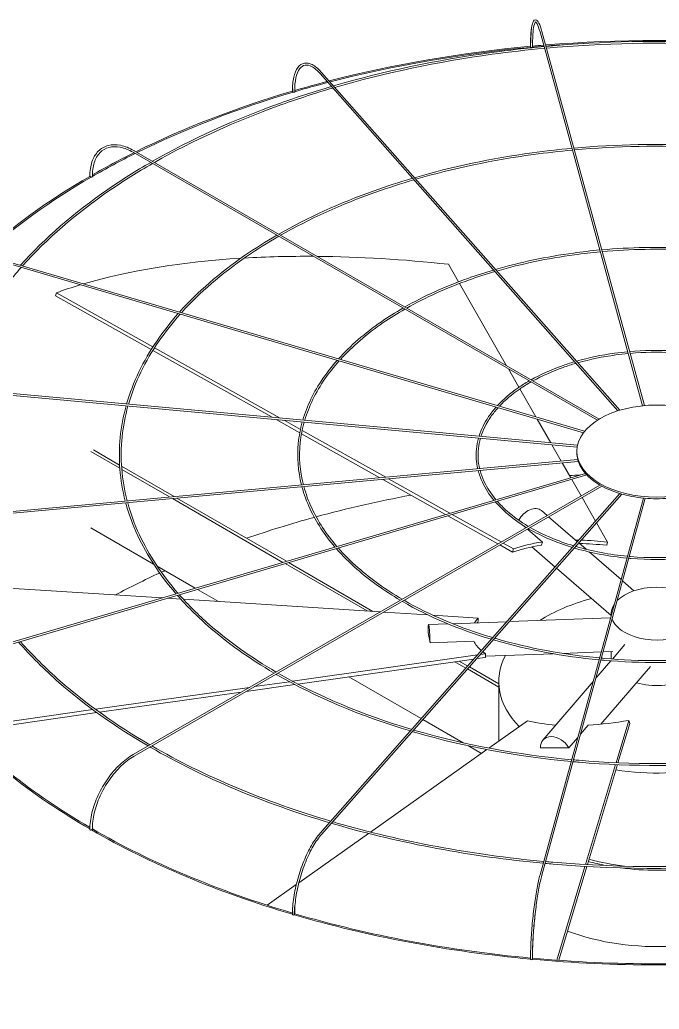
# Model space of a CAD drawing. Header units: millimetres. Extents: x -312439 to 477422, y -331570 to 212570.
# Drawn here: x -169425 to -168588, y -87012 to -85716 of the extents above; entities that cross this region are included whole.
import ezdxf

# ---------------------------------------------------------------- set-up
doc = ezdxf.new("R2010")
doc.units = ezdxf.units.MM

msp = doc.modelspace()

# ---------------------------------------------------------------- linework, layer by layer
at = {"color": 3, "linetype": 'Continuous', "lineweight": 0, "extrusion": (-1.11022e-16, 0.816497, 0.57735)}
for p, q in [((-168743.889, -85731.443), (-168609.534, -86221.201)), ((-168607.059, -86220.963), (-168741.527, -85730.795)), ((-169031.885, -85786.004), (-168641.935, -86227.862)), ((-169030.048, -85784.383), (-168639.371, -86227.065)), ((-169276.786, -85889.111), (-168668.734, -86240.17)), ((-169275.561, -85886.99), (-168666.369, -86238.707)), ((-169454.672, -86030.796), (-168687.047, -86256.612)), ((-168685.411, -86254.54), (-169453.981, -86028.446)), ((-168850.588, -86058.792), (-168863.799, -86035.731)), ((-168787.623, -86168.701), (-168849.356, -86060.943)), ((-169378.422, -86077.348), (-169377.186, -86073.06)), ((-169253.189, -86147.539), (-169378.422, -86077.348)), ((-169377.186, -86073.06), (-169250.862, -86143.863)), ((-169094.917, -86236.247), (-169251.049, -86148.738)), ((-169248.721, -86145.063), (-169084.301, -86237.218)), ((-168771.46, -86196.915), (-168785.202, -86172.927)), ((-169547.876, -86194.827), (-168694.788, -86272.836)), ((-169548.099, -86197.267), (-168695.245, -86275.254)), ((-168749.198, -86235.775), (-168770.238, -86199.047)), ((-169058.563, -86256.623), (-169089.673, -86239.186)), ((-169079.057, -86240.157), (-169057.67, -86252.144)), ((-168729.8, -86269.635), (-168747.438, -86238.846)), ((-168953.598, -86315.455), (-169056.304, -86257.889)), ((-169055.432, -86253.399), (-168945.959, -86314.756)), ((-168715.998, -86293.728), (-168728.313, -86272.23)), ((-169332.318, -86281.036), (-169294.259, -86303.01)), ((-169294.53, -86298.853), (-169328.854, -86279.036)), ((-168695.654, -86282.59), (-168695.654, -86280.59)), ((-169548.099, -86369.818), (-168694.441, -86291.756)), ((-169547.876, -86372.257), (-168693.718, -86294.15)), ((-168703.613, -86315.346), (-168714.659, -86296.065)), ((-169454.672, -86536.288), (-168684.491, -86309.721)), ((-168682.653, -86311.733), (-169453.981, -86538.638)), ((-169223.092, -86340.098), (-169291.988, -86300.321)), ((-169291.686, -86304.495), (-169229.073, -86340.645)), ((-168867.68, -86363.61), (-168949.825, -86317.569)), ((-168942.186, -86316.871), (-168861.854, -86361.896)), ((-168689.964, -86339.171), (-168702.362, -86317.531)), ((-169276.786, -86677.973), (-168665.448, -86325.017)), ((-168662.971, -86326.415), (-169275.561, -86680.094)), ((-168639.229, -86336.156), (-169031.885, -86781.08)), ((-169030.048, -86782.701), (-168636.626, -86336.909)), ((-169225.395, -86342.768), (-169080.738, -86426.286)), ((-169076.148, -86424.936), (-169219.414, -86342.221)), ((-168743.889, -86835.641), (-168608.491, -86342.083)), ((-168741.527, -86836.289), (-168606.013, -86342.306)), ((-168671.041, -86372.203), (-168688.747, -86341.297)), ((-168858.866, -86363.571), (-168794.607, -86399.587)), ((-168742.015, -86358.482), (-168734.576, -86364.928)), ((-168798.983, -86402.113), (-168864.692, -86365.284)), ((-168732.617, -86366.625), (-168694.936, -86399.279)), ((-168655.317, -86399.651), (-168669.755, -86374.448)), ((-169250.063, -86428.526), (-169332.318, -86381.036)), ((-168765.213, -86378.334), (-168762.247, -86380.904)), ((-168760.288, -86382.601), (-168740.559, -86399.698)), ((-168792.121, -86400.98), (-168778.511, -86408.608)), ((-168693.085, -86400.883), (-168683.504, -86409.185)), ((-168656.552, -86403.938), (-168655.317, -86399.651)), ((-168779.746, -86412.895), (-168796.497, -86403.507)), ((-168779.746, -86412.895), (-168778.511, -86408.608)), ((-168754.6, -86406.083), (-168724.194, -86432.432)), ((-168679.482, -86412.671), (-168637.772, -86448.817)), ((-169077.808, -86427.978), (-168970.46, -86489.955)), ((-168962.671, -86490.452), (-169073.218, -86426.628)), ((-169195.479, -86460.04), (-169245.324, -86431.262)), ((-168722.343, -86434.036), (-168650.739, -86496.086)), ((-168635.72, -86450.595), (-168620.783, -86463.538)), ((-169238.955, -86472.83), (-169477.21, -86457.633)), ((-169165.177, -86477.535), (-169192.549, -86461.732)), ((-169214.576, -86474.385), (-169231.822, -86473.285)), ((-168953.052, -86491.065), (-169211.057, -86474.609)), ((-168891.018, -86495.022), (-168948.641, -86491.347)), ((-168824.906, -86499.239), (-168884.375, -86495.446)), ((-168858.473, -86506.637), (-168787.356, -86504.001)), ((-168824.811, -86503.906), (-168824.906, -86499.239)), ((-168783.979, -86503.876), (-168651.53, -86498.967)), ((-168650.624, -86493.45), (-168650.624, -86495.668)), ((-168887.862, -86531.731), (-168890.494, -86518.724)), ((-168889.901, -86507.802), (-168864.424, -86506.858)), ((-168830.633, -86529.61), (-168887.862, -86531.731)), ((-168714.204, -86545.536), (-168663.792, -86543.667)), ((-168661.226, -86543.572), (-168648.306, -86543.093)), ((-168650.624, -86543.179), (-168650.624, -86552.849)), ((-168649.091, -86552.961), (-168632.746, -86533.89)), ((-169068.053, -86582.016), (-168825.813, -86547.577)), ((-168830.536, -86552.93), (-169061.066, -86585.703)), ((-168855.29, -86556.449), (-168840.949, -86564.728)), ((-168838.61, -86562.078), (-168849.73, -86555.658)), ((-168815.327, -86550.767), (-168826.801, -86552.398)), ((-168822.077, -86547.046), (-168815.422, -86546.1)), ((-168815.327, -86550.767), (-168815.422, -86546.1)), ((-168815.357, -86549.285), (-168726.462, -86545.99)), ((-168670.727, -86578.206), (-168651.072, -86555.272)), ((-168838.785, -86565.978), (-168797.903, -86589.581)), ((-168797.903, -86585.581), (-168836.446, -86563.328)), ((-168664.015, -86638.32), (-168599.174, -86562.663)), ((-169117.978, -86589.114), (-169072.142, -86582.597)), ((-168899.413, -86630.974), (-168994.272, -86576.207)), ((-168797.903, -86660.45), (-168797.903, -86582.688)), ((-168740.105, -86659.156), (-168674.463, -86582.565)), ((-169326.251, -86618.724), (-169124.478, -86590.038)), ((-169135.234, -86596.248), (-169320.866, -86622.639)), ((-169065.218, -86586.294), (-169128.734, -86595.324)), ((-169503.087, -86643.864), (-169329.713, -86619.216)), ((-169324.36, -86623.136), (-169499.056, -86647.972)), ((-168844.639, -86662.598), (-168897.248, -86632.224)), ((-168760.318, -86633.828), (-168810.811, -86669.593)), ((-168644.279, -86688.788), (-168627.64, -86633.302)), ((-168626.31, -86637.494), (-168627.64, -86633.302)), ((-168690.756, -86651.216), (-168680.803, -86639.603)), ((-168626.31, -86637.494), (-168641.724, -86688.897)), ((-168706.236, -86669.277), (-168694.492, -86655.574)), ((-168813.583, -86671.557), (-168966.044, -86779.55)), ((-168820.561, -86676.499), (-168837.624, -86666.648)), ((-168743.063, -86669.423), (-168706.236, -86669.277)), ((-168684.264, -86822.134), (-168645.004, -86691.207)), ((-168642.45, -86691.318), (-168681.72, -86822.279)), ((-168968.672, -86781.411), (-169059.793, -86845.955)), ((-168721.844, -86947.456), (-168684.988, -86824.545)), ((-168682.444, -86824.691), (-168719.311, -86947.638)), ((-169063.118, -86848.31), (-169101.356, -86875.396))]:
    msp.add_line(p, q, dxfattribs=at)
at = {"color": 3, "linetype": 'Continuous', "lineweight": 0}
for centre, major_axis, ratio, start_param, end_param in [((-168590.729, -86348.125), (-1048.768, 0), 0.57735027, 4.57359934, 4.85199434), ((-168590.729, -86348.125), (-1048.768, 0), 0.57735027, 4.87097639, 5.13416564), ((-168590.729, -86348.125), (-1046.319, 0), 0.57735027, 4.87108521, 5.13404975), ((-168755.13, -85750.672), (1.225, 0), 0.57735027, 3.14159265, 3.70729107), ((-168754.938, -85751.371), (1.225, 0.004), 0.56474576, 3.29698969, 4.86778602), ((-168754.938, -85751.371), (1.225, 0.004), 0.56474576, 4.86778602, 6.28318531), ((-168590.729, -86348.125), (-1048.768, 0), 0.57735027, 4.85438672, 4.86842813), ((-168590.729, -86348.125), (-1046.319, 0), 0.57735027, 4.85435141, 4.86879705), ((-168590.729, -86348.125), (-1046.319, 0), 0.57735027, 4.79833842, 4.85195343), ((-168590.729, -86348.125), (-1048.768, 0), 0.57735027, 5.13694439, 5.18189128), ((-168590.729, -86348.125), (-1046.319, 0), 0.57735027, 5.13683502, 5.18307763), ((-168590.729, -86348.125), (-1048.768, 0), 0.57735027, 5.18510484, 5.42093263), ((-168590.729, -86348.125), (-1046.319, 0), 0.57735027, 5.18527527, 5.42075236), ((-169067.015, -85809.18), (1.225, 0), 0.57735027, 3.14159265, 4.134446), ((-169066.459, -85809.81), (1.225, 0.01), 0.56597275, 3.60793822, 5.17873454), ((-169066.459, -85809.81), (1.225, 0.01), 0.56597275, 5.17873454, 6.28318531), ((-168590.729, -86348.125), (-1046.319, 0), 0.57735027, 5.42407254, 5.49730565), ((-168590.729, -86348.125), (-1048.768, 0), 0.57735027, 5.42424502, 5.49496708), ((-168590.729, -86348.125), (-1048.768, 0), 0.57735027, 5.49938311, 5.72060344), ((-168590.729, -86348.125), (-1046.319, 0), 0.57735027, 5.49937067, 5.71908805), ((-169332.32, -85920.467), (1.225, 0), 0.57735027, 3.14159265, 4.45055499), ((-169331.454, -85920.967), (1.225, 0.016), 0.56830663, 3.91933875, 5.49013508), ((-169331.454, -85920.967), (1.225, 0.016), 0.56830663, 5.49013508, 6.28318531), ((-168589.494, -86514.549), (-971.388, 279.904), 0.41303809, 5.31032739, 5.41762277), ((-168589.494, -86514.549), (-971.388, 279.904), 0.41303809, 5.11506512, 5.30461302), ((-168589.494, -86514.549), (-971.388, 279.904), 0.41303809, 5.42335715, 5.70815224), ((-168589.494, -86514.549), (-971.388, 279.904), 0.41303809, 5.71506764, 5.76687966), ((-168591.162, -86282.59), (-104.492, 0), 0.57735027, 0, 0.1535113), ((-168591.162, -86282.59), (-104.492, 0), 0.57735027, 0.16064797, 0.46767057), ((-168590.729, -86913.013), (1046.319, 0), 0.57735027, 1.66704137, 1.68043487), ((-168591.162, -86282.59), (-104.492, 0), 0.57735027, 0.47480723, 0.78182983), ((-168591.162, -86282.59), (-104.492, 0), 0.57735027, 0.7889665, 1.0959891), ((-168591.162, -86282.59), (-104.492, 0), 0.57735027, 1.10312576, 1.41014836), ((-168590.729, -86913.013), (1046.319, 0), 0.57735027, 1.88378363, 2.01152702), ((-168591.162, -86282.59), (-104.492, 0), 0.57735027, 1.41728503, 1.72430763), ((-168756.493, -86375.189), (-14.478, -16.707), 0.67950023, 3.14159265, 5.02860292), ((-168590.729, -86913.013), (1046.319, 0), 0.57735027, 2.01409491, 2.11046953), ((-168589.494, -86514.549), (233.097, -67.167), 0.41303809, 2.38836611, 2.62528701), ((-168589.494, -86514.549), (233.097, -67.167), 0.41303809, 2.14647482, 2.1667574), ((-168590.729, -86518.837), (-233.097, 67.167), 0.41303809, 5.11506512, 5.27837519), ((-168589.494, -86514.549), (233.097, -67.167), 0.41303809, 1.97347247, 2.1313259), ((-168590.729, -86518.837), (-233.097, 67.167), 0.41303809, 5.53223376, 5.76687966), ((-168590.729, -86913.013), (1046.319, 0), 0.57735027, 2.24276735, 2.31574628), ((-168590.729, -86913.013), (1046.319, 0), 0.57735027, 2.23436866, 2.24000128), ((-168590.729, -86493.45), (-59.895, 0), 0.57735027, 3.69756416, 5.76575409), ((-168590.729, -86582.688), (-207.174, 0), 0.57735027, 5.13902547, 5.54737639), ((-168590.729, -86493.45), (-59.895, 0), 0.57735027, 5.91432374, 6.33788761), ((-168889.083, -86529.895), (-0.819, 22.092), 0.05230802, 4.627231, 7.32191967), ((-168590.824, -86514.169), (-242.531, -4.942), 0.30331876, 6.01219977, 6.09914028), ((-168590.729, -86518.837), (-242.531, -4.942), 0.30331876, 6.01219977, 6.0333648), ((-168590.729, -86493.45), (-59.895, 0), 0.57735027, 0.20327195, 0.78539816), ((-168590.729, -86493.45), (-59.895, 0), 0.57735027, 0.78539816, 2.89978042), ((-168590.824, -86514.169), (-242.531, -4.942), 0.30331876, 0.14390811, 0.31767721), ((-168590.824, -86514.169), (-242.531, -4.942), 0.30331876, 0.34103276, 0.38082901), ((-168590.729, -86582.688), (-207.174, 0), 0.57735027, 5.99169836, 6.79713651), ((-168590.729, -86553.072), (-59.895, 0), 0.57735027, 1.1079301, 2.23846982), ((-168590.729, -86348.125), (-1046.319, 0), 0.57735027, 0.47175253, 0.78145685), ((-168590.729, -86348.125), (-1048.768, 0), 0.57735027, 0.4725868, 0.78374969), ((-168592.059, -86514.645), (-231.216, -73.381), 0.44048996, 0.62708313, 0.83556185), ((-168592.059, -86514.645), (-231.216, -73.381), 0.44048996, 1.04197677, 1.27889767), ((-168723.319, -86673.542), (16.786, -14.386), 0.73180825, 1.0914656, 3.78615427), ((-168590.729, -86582.688), (-207.174, 0), 0.57735027, 1.30817895, 1.9425337), ((-169332.32, -86776.283), (1.225, 0), 0.57735027, 3.14159265, 6.02135132), ((-168590.729, -86348.125), (-1048.768, 0), 0.57735027, 0.78656596, 1.09808088), ((-169331.454, -86775.783), (1.225, 0.017), 0.58625442, 5.48989346, 6.28318531), ((-168590.729, -86348.125), (-1046.319, 0), 0.57735027, 0.78587838, 1.09689941), ((-168590.729, -86707.193), (-207.174, 0), 0.57735027, 1.12739667, 1.36460952), ((-168590.729, -86707.193), (-212.072, 0), 0.57735027, 1.13383327, 1.25213937), ((-168590.729, -86707.193), (-212.072, 0), 0.57735027, 1.3476903, 1.79509044), ((-169067.015, -86887.57), (-1.225, 0), 0.57735027, 0, 3.14159265), ((-168590.729, -86348.125), (-1048.768, 0), 0.57735027, 1.10054445, 1.41220862), ((-169066.459, -86886.94), (-1.225, -0.011), 0.58858829, 2.66526492, 3.14159265), ((-168590.729, -86348.125), (-1046.319, 0), 0.57735027, 1.10010535, 1.41183726), ((-168590.729, -86807.193), (-212.072, 0), 0.57735027, 0.98594125, 2.34464399), ((-168590.729, -86911.013), (-1048.768, 0), 0.57735027, 0, 3.14159265), ((-168755.13, -86946.077), (-1.225, 0), 0.57735027, 0, 3.14159265), ((-168590.729, -86348.125), (-1048.768, 0), 0.57735027, 1.41453598, 1.72626058), ((-168754.938, -86945.379), (-1.225, -0.004), 0.58981528, 2.98275574, 3.14159265), ((-168590.729, -86348.125), (-1046.319, 0), 0.57735027, 1.41438895, 1.72636573)]:
    msp.add_ellipse(centre, major_axis=major_axis, ratio=ratio, start_param=start_param, end_param=end_param, dxfattribs=at)
msp.add_ellipse((-168591.162, -86280.59), major_axis=(-104.492, 0), ratio=0.57735027, dxfattribs=at)
for points, knots in [([(-168756.354, -85750.672), (-168756.354, -85743.858), (-168756.148, -85737.792), (-168755.337, -85727.719), (-168754.74, -85723.722), (-168753.132, -85718.036), (-168752.23, -85715.975), (-168749.09, -85715.513), (-168748.097, -85716.104), (-168745.892, -85718.445), (-168744.662, -85721.063), (-168742.744, -85726.588), (-168742.135, -85728.579), (-168741.527, -85730.795)], [4.71238898, 4.71238898, 4.71238898, 4.71238898, 5.02654825, 5.02654825, 5.34070751, 5.34070751, 5.65486678, 5.65486678, 5.82360284, 5.82360284, 6.1377621, 6.1377621, 6.28318531, 6.28318531, 6.28318531, 6.28318531]), ([(-168754.827, -85726.132), (-168754.864, -85726.375), (-168754.9, -85726.622), (-168755.507, -85730.969), (-168755.884, -85736.182), (-168756.137, -85745.13), (-168756.172, -85748.172), (-168756.163, -85751.372)], [7.384497053, 7.384497053, 7.384497053, 7.384497053, 7.403952931, 7.403952931, 7.721220971, 7.721220971, 7.869487909, 7.869487909, 7.869487909, 7.869487909]), ([(-168743.889, -85731.443), (-168745.162, -85726.803), (-168746.439, -85723.237), (-168748.664, -85718.914), (-168749.661, -85718.315), (-168749.767, -85718.315), (-168750.586, -85718.91), (-168751.995, -85723.568), (-168752.572, -85726.967), (-168753.414, -85735.941), (-168753.662, -85741.66), (-168753.715, -85749.212), (-168753.717, -85750.28), (-168753.713, -85751.367)], [0, 0, 0, 0, 0.31526689, 0.31526689, 0.60947257, 0.60947257, 0.92674061, 0.92674061, 1.22083726, 1.22083726, 1.53563039, 1.53563039, 1.5863402, 1.5863402, 1.5863402, 1.5863402]), ([(-168738.651, -85750.539), (-168761.948, -85752.684), (-168785.104, -85755.336), (-168879.472, -85768.301), (-168948.883, -85782.981), (-169014.387, -85802.129)], [4.085069591, 4.085069591, 4.085069591, 4.085069591, 4.160608173, 4.160608173, 4.395665913, 4.395665913, 4.395665913, 4.395665913]), ([(-168737.992, -85752.939), (-168761.024, -85755.052), (-168783.918, -85757.663), (-168877.904, -85770.505), (-168947.2, -85785.104), (-169012.597, -85804.158)], [4.084600117, 4.084600117, 4.084600117, 4.084600117, 4.159387709, 4.159387709, 4.39434399, 4.39434399, 4.39434399, 4.39434399]), ([(-168446.151, -85750.313), (-168467.396, -85748.392), (-168488.756, -85746.893), (-168585.456, -85742.049), (-168661.522, -85743.561), (-168736.173, -85750.313)], [3.771589677, 3.771589677, 3.771589677, 3.771589677, 3.840445898, 3.840445898, 4.082391957, 4.082391957, 4.082391957, 4.082391957]), ([(-168446.81, -85752.713), (-168467.602, -85750.838), (-168488.503, -85749.369), (-168584.755, -85744.497), (-168660.844, -85745.98), (-168735.514, -85752.713)], [3.7720633, 3.7720633, 3.7720633, 3.7720633, 3.839550132, 3.839550132, 4.081918334, 4.081918334, 4.081918334, 4.081918334]), ([(-169068.24, -85809.18), (-169068.24, -85802.319), (-169067.638, -85796.124), (-169065.252, -85785.622), (-169063.474, -85781.311), (-169058.751, -85774.972), (-169055.756, -85772.948), (-169049.196, -85771.81), (-169045.758, -85772.503), (-169038.506, -85776.184), (-169034.648, -85779.327), (-169030.551, -85783.818), (-169030.3, -85784.098), (-169030.048, -85784.383)], [4.71238898, 4.71238898, 4.71238898, 4.71238898, 5.02654825, 5.02654825, 5.34070751, 5.34070751, 5.65486678, 5.65486678, 5.94845155, 5.94845155, 6.26261081, 6.26261081, 6.28318531, 6.28318531, 6.28318531, 6.28318531]), ([(-169031.885, -85786.004), (-169035.541, -85781.862), (-169039.172, -85778.799), (-169045.904, -85775.112), (-169048.967, -85774.486), (-169054.332, -85775.426), (-169056.72, -85777.002), (-169060.828, -85782.596), (-169062.493, -85786.614), (-169064.702, -85796.626), (-169065.261, -85802.588), (-169065.237, -85809.414), (-169065.236, -85809.607), (-169065.234, -85809.799)], [0, 0, 0, 0, 0.31464476, 0.31464476, 0.6289116, 0.6289116, 0.94617964, 0.94617964, 1.26344768, 1.26344768, 1.5772832, 1.5772832, 1.5863402, 1.5863402, 1.5863402, 1.5863402]), ([(-169016.982, -85802.89), (-169039.799, -85809.611), (-169062.139, -85816.873), (-169144.53, -85846.286), (-169200.846, -85871.93), (-169251.424, -85900.926)], [4.398772282, 4.398772282, 4.398772282, 4.398772282, 4.480777933, 4.480777933, 4.708868502, 4.708868502, 4.708868502, 4.708868502]), ([(-169015.193, -85804.917), (-169037.915, -85811.589), (-169060.163, -85818.796), (-169142.319, -85848.023), (-169198.504, -85873.519), (-169248.969, -85902.343)], [4.39745622, 4.39745622, 4.39745622, 4.39745622, 4.479217897, 4.479217897, 4.707006068, 4.707006068, 4.707006068, 4.707006068]), ([(-169067.646, -85805.762), (-169067.669, -85806.578), (-169067.682, -85807.406), (-169067.689, -85808.763), (-169067.688, -85809.286), (-169067.684, -85809.813)], [7.8059806913, 7.8059806913, 7.8059806913, 7.8059806913, 7.8451401512, 7.8451401512, 7.8694167814, 7.8694167814, 7.8694167814, 7.8694167814]), ([(-169333.545, -85920.467), (-169333.545, -85913.567), (-169332.6, -85907.186), (-169328.866, -85896.072), (-169326.073, -85891.337), (-169318.879, -85884.057), (-169314.486, -85881.514), (-169304.616, -85878.908), (-169299.149, -85878.84), (-169287.692, -85881.116), (-169281.696, -85883.467), (-169275.667, -85886.929), (-169275.614, -85886.959), (-169275.561, -85886.99)], [3.14159265, 3.14159265, 3.14159265, 3.14159265, 3.45575192, 3.45575192, 3.76991118, 3.76991118, 4.08269654, 4.08269654, 4.39544819, 4.39544819, 4.70960746, 4.70960746, 4.71238898, 4.71238898, 4.71238898, 4.71238898]), ([(-169276.786, -85889.111), (-169282.536, -85885.792), (-169288.261, -85883.55), (-169299.058, -85881.41), (-169304.124, -85881.509), (-169313.128, -85883.964), (-169317.073, -85886.313), (-169323.564, -85893.086), (-169326.107, -85897.52), (-169329.486, -85908.108), (-169330.319, -85914.258), (-169330.229, -85920.951)], [1.57079633, 1.57079633, 1.57079633, 1.57079633, 1.88806437, 1.88806437, 2.20533241, 2.20533241, 2.52260045, 2.52260045, 2.83986849, 2.83986849, 3.15713653, 3.15713653, 3.15713653, 3.15713653]), ([(-168702.084, -85883.834), (-168719.543, -85885.445), (-168736.898, -85887.435), (-168807.449, -85897.137), (-168859.308, -85908.092), (-168908.269, -85922.372)], [4.085383912, 4.085383912, 4.085383912, 4.085383912, 4.160809561, 4.160809561, 4.394762921, 4.394762921, 4.394762921, 4.394762921]), ([(-168482.718, -85883.609), (-168498.567, -85882.18), (-168514.5, -85881.066), (-168586.815, -85877.449), (-168643.736, -85878.574), (-168699.606, -85883.609)], [3.772165081, 3.772165081, 3.772165081, 3.772165081, 3.840593344, 3.840593344, 4.081816553, 4.081816553, 4.081816553, 4.081816553]), ([(-168483.377, -85886.009), (-168498.772, -85884.627), (-168514.247, -85883.542), (-168586.113, -85879.898), (-168643.057, -85880.993), (-168698.947, -85886.009)], [3.772797592, 3.772797592, 3.772797592, 3.772797592, 3.839399606, 3.839399606, 4.081184042, 4.081184042, 4.081184042, 4.081184042]), ([(-168701.426, -85886.234), (-168718.62, -85887.813), (-168735.711, -85889.762), (-168805.881, -85899.341), (-168857.624, -85910.216), (-168906.478, -85924.402)], [4.084758769, 4.084758769, 4.084758769, 4.084758769, 4.159183124, 4.159183124, 4.392998475, 4.392998475, 4.392998475, 4.392998475]), ([(-169253.877, -85902.338), (-169273.412, -85913.62), (-169292.083, -85925.402), (-169354.168, -85968.235), (-169392.645, -86001.681), (-169424.316, -86037.173)], [4.712563603, 4.712563603, 4.712563603, 4.712563603, 4.800982872, 4.800982872, 5.022068239, 5.022068239, 5.022068239, 5.022068239]), ([(-169251.427, -85903.752), (-169270.917, -85914.967), (-169289.548, -85926.679), (-169351.589, -85969.311), (-169390.056, -86002.617), (-169421.714, -86037.938)], [4.710711416, 4.710711416, 4.710711416, 4.710711416, 4.799012884, 4.799012884, 5.020261931, 5.020261931, 5.020261931, 5.020261931]), ([(-168910.865, -85923.133), (-168928.018, -85928.188), (-168944.812, -85933.649), (-169006.375, -85955.639), (-169048.384, -85974.749), (-169086.15, -85996.346)], [4.398901247, 4.398901247, 4.398901247, 4.398901247, 4.481035777, 4.481035777, 4.70761983, 4.70761983, 4.70761983, 4.70761983]), ([(-168909.076, -85925.16), (-168926.133, -85930.165), (-168942.835, -85935.572), (-169004.163, -85957.377), (-169046.04, -85976.339), (-169083.694, -85997.765)], [4.397147207, 4.397147207, 4.397147207, 4.397147207, 4.478956818, 4.478956818, 4.705132161, 4.705132161, 4.705132161, 4.705132161]), ([(-169088.606, -85997.757), (-169103.329, -86006.26), (-169117.4, -86015.142), (-169163.759, -86047.147), (-169192.426, -86072.03), (-169216.076, -86098.432)], [4.712541759, 4.712541759, 4.712541759, 4.712541759, 4.801308866, 4.801308866, 5.020482203, 5.020482203, 5.020482203, 5.020482203]), ([(-169086.155, -85999.172), (-169100.834, -86007.608), (-169114.864, -86016.419), (-169161.18, -86048.224), (-169189.834, -86072.966), (-169213.472, -86099.198)], [4.710072273, 4.710072273, 4.710072273, 4.710072273, 4.798683598, 4.798683598, 5.018063384, 5.018063384, 5.018063384, 5.018063384]), ([(-168519.273, -86016.859), (-168529.729, -86015.924), (-168540.24, -86015.193), (-168588.177, -86012.804), (-168625.958, -86013.541), (-168663.051, -86016.859)], [3.773286698, 3.773286698, 3.773286698, 3.773286698, 3.840886477, 3.840886477, 4.080694936, 4.080694936, 4.080694936, 4.080694936]), ([(-168665.529, -86017.085), (-168677.147, -86018.161), (-168688.695, -86019.489), (-168735.438, -86025.928), (-168769.756, -86033.163), (-168802.183, -86042.58)], [4.086037534, 4.086037534, 4.086037534, 4.086037534, 4.161210359, 4.161210359, 4.393038284, 4.393038284, 4.393038284, 4.393038284]), ([(-168664.871, -86019.484), (-168676.223, -86020.529), (-168687.509, -86021.816), (-168733.869, -86028.133), (-168768.072, -86035.288), (-168800.391, -86044.611)], [4.08510236, 4.08510236, 4.08510236, 4.08510236, 4.158773218, 4.158773218, 4.390386282, 4.390386282, 4.390386282, 4.390386282]), ([(-168519.931, -86019.26), (-168529.934, -86018.371), (-168539.987, -86017.669), (-168587.475, -86015.253), (-168625.279, -86015.961), (-168662.393, -86019.26)], [3.774238416, 3.774238416, 3.774238416, 3.774238416, 3.839097695, 3.839097695, 4.079743218, 4.079743218, 4.079743218, 4.079743218]), ([(-169423.518, -86039.961), (-169436.903, -86055.051), (-169449.053, -86070.503), (-169484.739, -86122.239), (-169502.805, -86159.762), (-169513.709, -86197.952)], [5.024480731, 5.024480731, 5.024480731, 5.024480731, 5.118801023, 5.118801023, 5.334410373, 5.334410373, 5.334410373, 5.334410373]), ([(-168804.779, -86043.34), (-168816.257, -86046.725), (-168827.494, -86050.383), (-168868.235, -86064.952), (-168895.951, -86077.535), (-168920.916, -86091.744)], [4.399235311, 4.399235311, 4.399235311, 4.399235311, 4.481549286, 4.481549286, 4.705249353, 4.705249353, 4.705249353, 4.705249353]), ([(-168802.99, -86045.367), (-168814.373, -86048.702), (-168825.518, -86052.306), (-168866.022, -86066.69), (-168893.605, -86079.127), (-168918.455, -86093.165)], [4.396606667, 4.396606667, 4.396606667, 4.396606667, 4.478434088, 4.478434088, 4.701505316, 4.701505316, 4.701505316, 4.701505316]), ([(-169217.876, -86100.455), (-169228.072, -86111.994), (-169237.315, -86123.818), (-169263.845, -86162.594), (-169277.22, -86190.454), (-169285.377, -86218.831)], [5.026073872, 5.026073872, 5.026073872, 5.026073872, 5.121589201, 5.121589201, 5.333322518, 5.333322518, 5.333322518, 5.333322518]), ([(-169215.28, -86101.219), (-169225.374, -86112.576), (-169234.533, -86124.207), (-169261.191, -86162.81), (-169274.681, -86190.687), (-169282.893, -86219.058)], [5.023689806, 5.023689806, 5.023689806, 5.023689806, 5.118400985, 5.118400985, 5.332193335, 5.332193335, 5.332193335, 5.332193335]), ([(-168923.374, -86093.154), (-168933.272, -86098.871), (-168942.729, -86104.845), (-168973.366, -86126.024), (-168992.232, -86142.357), (-169007.866, -86159.682)], [4.712617693, 4.712617693, 4.712617693, 4.712617693, 4.801958432, 4.801958432, 5.017472679, 5.017472679, 5.017472679, 5.017472679]), ([(-168920.922, -86094.569), (-168930.777, -86100.219), (-168940.193, -86106.122), (-168970.784, -86127.101), (-168989.636, -86143.294), (-169005.256, -86160.45)], [4.708914423, 4.708914423, 4.708914423, 4.708914423, 4.798024648, 4.798024648, 5.013814843, 5.013814843, 5.013814843, 5.013814843]), ([(-168628.975, -86150.336), (-168634.75, -86150.877), (-168640.491, -86151.543), (-168663.425, -86154.719), (-168680.203, -86158.234), (-168696.095, -86162.79)], [4.08798608, 4.08798608, 4.08798608, 4.08798608, 4.162397179, 4.162397179, 4.387898946, 4.387898946, 4.387898946, 4.387898946]), ([(-168628.316, -86152.734), (-168633.826, -86153.245), (-168639.304, -86153.869), (-168661.855, -86156.925), (-168678.516, -86160.361), (-168694.299, -86164.826)], [4.086130867, 4.086130867, 4.086130867, 4.086130867, 4.157537531, 4.157537531, 4.382563309, 4.382563309, 4.382563309, 4.382563309]), ([(-168555.828, -86150.111), (-168560.891, -86149.668), (-168565.978, -86149.321), (-168589.538, -86148.158), (-168608.18, -86148.509), (-168626.496, -86150.111)], [3.776630452, 3.776630452, 3.776630452, 3.776630452, 3.841752063, 3.841752063, 4.077351182, 4.077351182, 4.077351182, 4.077351182]), ([(-168556.487, -86152.513), (-168561.096, -86152.115), (-168565.726, -86151.796), (-168588.836, -86150.608), (-168607.501, -86150.929), (-168625.837, -86152.513)], [3.778551419, 3.778551419, 3.778551419, 3.778551419, 3.838185012, 3.838185012, 4.075430215, 4.075430215, 4.075430215, 4.075430215]), ([(-169009.672, -86161.704), (-169016.563, -86169.498), (-169022.805, -86177.488), (-169040.31, -86203.133), (-169049.112, -86221.363), (-169054.572, -86239.937)], [5.025838542, 5.025838542, 5.025838542, 5.025838542, 5.122377625, 5.122377625, 5.329668134, 5.329668134, 5.329668134, 5.329668134]), ([(-169007.075, -86162.468), (-169013.865, -86170.08), (-169020.023, -86177.877), (-169037.653, -86203.348), (-169046.568, -86221.595), (-169052.085, -86240.164)], [5.022258505, 5.022258505, 5.022258505, 5.022258505, 5.117600339, 5.117600339, 5.327918781, 5.327918781, 5.327918781, 5.327918781]), ([(-168698.694, -86163.547), (-168704.496, -86165.262), (-168710.176, -86167.117), (-168730.095, -86174.264), (-168743.518, -86180.323), (-168755.676, -86187.146)], [4.400230759, 4.400230759, 4.400230759, 4.400230759, 4.483072665, 4.483072665, 4.698193224, 4.698193224, 4.698193224, 4.698193224]), ([(-168696.905, -86165.574), (-168702.611, -86167.24), (-168708.199, -86169.04), (-168727.878, -86176.004), (-168741.164, -86181.918), (-168753.204, -86188.573)], [4.394987895, 4.394987895, 4.394987895, 4.394987895, 4.476861237, 4.476861237, 4.690631098, 4.690631098, 4.690631098, 4.690631098]), ([(-168758.142, -86188.55), (-168763.214, -86191.482), (-168768.057, -86194.547), (-168782.976, -86204.901), (-168792.037, -86212.686), (-168799.645, -86220.935)], [4.712843699, 4.712843699, 4.712843699, 4.712843699, 4.803888031, 4.803888031, 5.008535494, 5.008535494, 5.008535494, 5.008535494]), ([(-168755.688, -86189.967), (-168760.718, -86192.831), (-168765.52, -86195.825), (-168780.385, -86205.978), (-168789.428, -86213.624), (-168797.018, -86221.708)], [4.705442937, 4.705442937, 4.705442937, 4.705442937, 4.796044704, 4.796044704, 5.001045495, 5.001045495, 5.001045495, 5.001045495]), ([(-169286.054, -86221.229), (-169289.848, -86234.935), (-169292.43, -86248.756), (-169296.501, -86290.431), (-169294.262, -86318.41), (-169287.118, -86345.953)], [5.339283406, 5.339283406, 5.339283406, 5.339283406, 5.441448905, 5.441448905, 5.646435094, 5.646435094, 5.646435094, 5.646435094]), ([(-169283.575, -86221.455), (-169287.289, -86234.781), (-169289.844, -86248.211), (-169294.11, -86289.725), (-169291.902, -86317.939), (-169284.646, -86345.727)], [5.33821232, 5.33821232, 5.33821232, 5.33821232, 5.438530423, 5.438530423, 5.647409525, 5.647409525, 5.647409525, 5.647409525]), ([(-168801.468, -86222.952), (-168805.054, -86227.002), (-168808.294, -86231.158), (-168816.778, -86243.673), (-168821, -86252.275), (-168823.748, -86261.044)], [5.025139852, 5.025139852, 5.025139852, 5.025139852, 5.124718569, 5.124718569, 5.318852702, 5.318852702, 5.318852702, 5.318852702]), ([(-168798.867, -86223.717), (-168802.353, -86227.585), (-168805.511, -86231.548), (-168814.111, -86243.886), (-168818.444, -86252.505), (-168821.251, -86261.272)], [5.01795641, 5.01795641, 5.01795641, 5.01795641, 5.115193837, 5.115193837, 5.315025269, 5.315025269, 5.315025269, 5.315025269]), ([(-169055.257, -86242.334), (-169057.842, -86251.629), (-169059.594, -86261.005), (-169062.253, -86288.576), (-169060.845, -86306.848), (-169056.31, -86324.847)], [5.33857876, 5.33857876, 5.33857876, 5.33857876, 5.442163387, 5.442163387, 5.64226325, 5.64226325, 5.64226325, 5.64226325]), ([(-169052.777, -86242.56), (-169055.282, -86251.476), (-169057.007, -86260.461), (-169059.859, -86287.87), (-169058.483, -86306.378), (-169053.84, -86324.621)], [5.336959594, 5.336959594, 5.336959594, 5.336959594, 5.437790201, 5.437790201, 5.643665153, 5.643665153, 5.643665153, 5.643665153]), ([(-168824.46, -86263.438), (-168825.836, -86268.323), (-168826.758, -86273.253), (-168828.007, -86286.72), (-168827.423, -86295.286), (-168825.477, -86303.739)], [5.336493801, 5.336493801, 5.336493801, 5.336493801, 5.444267704, 5.444267704, 5.629920419, 5.629920419, 5.629920419, 5.629920419]), ([(-168821.978, -86263.665), (-168823.274, -86268.17), (-168824.169, -86272.709), (-168825.605, -86286.015), (-168825.054, -86294.817), (-168823.015, -86303.514)], [5.333180829, 5.333180829, 5.333180829, 5.333180829, 5.43554784, 5.43554784, 5.632366847, 5.632366847, 5.632366847, 5.632366847]), ([(-168824.886, -86306.144), (-168823.539, -86311.3), (-168821.685, -86316.407), (-168815.558, -86329.529), (-168810.499, -86337.411), (-168804.251, -86344.951)], [5.647555853, 5.647555853, 5.647555853, 5.647555853, 5.761093974, 5.761093974, 5.943993783, 5.943993783, 5.943993783, 5.943993783]), ([(-168822.412, -86305.918), (-168821.14, -86310.691), (-168819.419, -86315.427), (-168813.426, -86328.381), (-168808.207, -86336.464), (-168801.689, -86344.197)], [5.650528691, 5.650528691, 5.650528691, 5.650528691, 5.758797505, 5.758797505, 5.950674573, 5.950674573, 5.950674573, 5.950674573]), ([(-169055.685, -86327.25), (-169053.054, -86337.075), (-169049.492, -86346.814), (-169037.021, -86373.582), (-169026.103, -86390.288), (-169012.488, -86406.209)], [5.651173142, 5.651173142, 5.651173142, 5.651173142, 5.760561648, 5.760561648, 5.95641101, 5.95641101, 5.95641101, 5.95641101]), ([(-169053.21, -86327.023), (-169050.655, -86336.466), (-169047.227, -86345.834), (-169034.891, -86372.432), (-169023.81, -86389.338), (-169009.911, -86405.451)], [5.65270674, 5.65270674, 5.65270674, 5.65270674, 5.759411073, 5.759411073, 5.959865306, 5.959865306, 5.959865306, 5.959865306]), ([(-169286.483, -86348.354), (-169282.57, -86362.85), (-169277.301, -86377.22), (-169258.485, -86417.634), (-169241.702, -86443.163), (-169220.704, -86467.461)], [5.652395762, 5.652395762, 5.652395762, 5.652395762, 5.760377777, 5.760377777, 5.960593901, 5.960593901, 5.960593901, 5.960593901]), ([(-169284.006, -86348.128), (-169280.171, -86362.241), (-169275.035, -86376.24), (-169256.357, -86416.482), (-169239.409, -86442.211), (-169218.121, -86466.701)], [5.653428737, 5.653428737, 5.653428737, 5.653428737, 5.759610075, 5.759610075, 5.96292207, 5.96292207, 5.96292207, 5.96292207]), ([(-168802.521, -86346.995), (-168798.315, -86351.862), (-168793.612, -86356.579), (-168780.541, -86368.05), (-168771.552, -86374.562), (-168761.625, -86380.545)], [5.960592691, 5.960592691, 5.960592691, 5.960592691, 6.079635734, 6.079635734, 6.26166654, 6.26166654, 6.26166654, 6.26166654]), ([(-168799.935, -86346.234), (-168795.973, -86350.74), (-168791.567, -86355.12), (-168778.676, -86366.418), (-168769.439, -86373.058), (-168759.198, -86379.143)], [5.967591178, 5.967591178, 5.967591178, 5.967591178, 6.080287214, 6.080287214, 6.268831801, 6.268831801, 6.268831801, 6.268831801]), ([(-168740.559, -86399.698), (-168740.65, -86399.892), (-168740.738, -86400.085), (-168741.392, -86401.556), (-168741.853, -86402.826), (-168742.203, -86404.041)], [52.47056241, 52.47056241, 52.47056241, 52.47056241, 52.72742849, 52.72742849, 54.42831534, 54.42831534, 54.42831534, 54.42831534]), ([(-169010.729, -86408.245), (-169002.596, -86417.558), (-168993.538, -86426.596), (-168967.011, -86449.869), (-168947.981, -86463.501), (-168926.876, -86475.953)], [5.964776177, 5.964776177, 5.964776177, 5.964776177, 6.079826485, 6.079826485, 6.272361792, 6.272361792, 6.272361792, 6.272361792]), ([(-169008.139, -86407.483), (-169000.252, -86416.436), (-168991.493, -86425.138), (-168965.147, -86448.235), (-168945.865, -86461.995), (-168924.438, -86474.545)], [5.968309678, 5.968309678, 5.968309678, 5.968309678, 6.080154143, 6.080154143, 6.276006003, 6.276006003, 6.276006003, 6.276006003]), ([(-168698.95, -86407.529), (-168698.254, -86407.735), (-168697.557, -86407.939), (-168675.835, -86414.223), (-168653.24, -86418.475), (-168630.062, -86420.712)], [0.310941688, 0.310941688, 0.310941688, 0.310941688, 0.320879059, 0.320879059, 0.619731391, 0.619731391, 0.619731391, 0.619731391]), ([(-168697.161, -86405.502), (-168696.956, -86405.562), (-168696.752, -86405.621), (-168675.448, -86411.812), (-168652.723, -86416.089), (-168629.404, -86418.315)], [0.316175386, 0.316175386, 0.316175386, 0.316175386, 0.319111449, 0.319111449, 0.621557717, 0.621557717, 0.621557717, 0.621557717]), ([(-168627.585, -86420.943), (-168626.709, -86421.023), (-168625.832, -86421.099), (-168601.702, -86423.115), (-168577.951, -86423.038), (-168554.739, -86420.943)], [0.630366287, 0.630366287, 0.630366287, 0.630366287, 0.641648359, 0.641648359, 0.94043004, 0.94043004, 0.94043004, 0.94043004]), ([(-168626.927, -86418.543), (-168626.457, -86418.585), (-168625.988, -86418.626), (-168602.31, -86420.651), (-168578.583, -86420.609), (-168555.397, -86418.543)], [0.632258371, 0.632258371, 0.632258371, 0.632258371, 0.638337859, 0.638337859, 0.938537956, 0.938537956, 0.938537956, 0.938537956]), ([(-169218.935, -86469.494), (-169206.877, -86483.253), (-169193.466, -86496.612), (-169153.483, -86531.686), (-169124.405, -86552.438), (-169092.115, -86571.353)], [5.966185363, 5.966185363, 5.966185363, 5.966185363, 6.079886296, 6.079886296, 6.275955277, 6.275955277, 6.275955277, 6.275955277]), ([(-169216.343, -86468.731), (-169204.532, -86482.131), (-169191.42, -86495.154), (-169151.619, -86530.052), (-169122.289, -86550.931), (-169089.673, -86569.943)], [5.968548703, 5.968548703, 5.968548703, 5.968548703, 6.080105077, 6.080105077, 6.278398486, 6.278398486, 6.278398486, 6.278398486]), ([(-169427.107, -86530.733), (-169411.133, -86548.926), (-169393.381, -86566.594), (-169339.944, -86613.465), (-169300.805, -86641.346), (-169257.31, -86666.729)], [5.966968174, 5.966968174, 5.966968174, 5.966968174, 6.07991547, 6.07991547, 6.277817313, 6.277817313, 6.277817313, 6.277817313]), ([(-169424.516, -86529.97), (-169408.788, -86547.804), (-169391.335, -86565.136), (-169338.081, -86611.831), (-169298.688, -86639.838), (-169254.866, -86665.318)], [5.968743918, 5.968743918, 5.968743918, 5.968743918, 6.080079672, 6.080079672, 6.279655045, 6.279655045, 6.279655045, 6.279655045]), ([(-168805.035, -86527.736), (-168803.934, -86528.061), (-168802.831, -86528.384), (-168759.241, -86541.008), (-168713.514, -86549.557), (-168666.617, -86553.965)], [0.312542317, 0.312542317, 0.312542317, 0.312542317, 0.320442121, 0.320442121, 0.624004657, 0.624004657, 0.624004657, 0.624004657]), ([(-168803.246, -86525.709), (-168802.636, -86525.888), (-168802.026, -86526.066), (-168758.855, -86538.597), (-168712.998, -86547.171), (-168665.959, -86551.566)], [0.315168655, 0.315168655, 0.315168655, 0.315168655, 0.319555491, 0.319555491, 0.624932564, 0.624932564, 0.624932564, 0.624932564]), ([(-168664.14, -86554.194), (-168662.365, -86554.355), (-168660.588, -86554.51), (-168612.246, -86558.574), (-168564.666, -86558.416), (-168518.184, -86554.194)], [0.629347255, 0.629347255, 0.629347255, 0.629347255, 0.640828535, 0.640828535, 0.941449071, 0.941449071, 0.941449071, 0.941449071]), ([(-168663.481, -86551.794), (-168662.113, -86551.917), (-168660.744, -86552.038), (-168612.854, -86556.11), (-168565.299, -86555.988), (-168518.843, -86551.794)], [0.630291706, 0.630291706, 0.630291706, 0.630291706, 0.639167998, 0.639167998, 0.940504621, 0.940504621, 0.940504621, 0.940504621]), ([(-168911.121, -86647.943), (-168909.614, -86648.387), (-168908.105, -86648.828), (-168842.647, -86667.793), (-168773.788, -86680.638), (-168703.172, -86687.216)], [0.313079474, 0.313079474, 0.313079474, 0.313079474, 0.320295327, 0.320295327, 0.625438072, 0.625438072, 0.625438072, 0.625438072]), ([(-168909.332, -86645.916), (-168908.316, -86646.214), (-168907.3, -86646.511), (-168842.261, -86665.382), (-168773.272, -86678.252), (-168702.514, -86684.817)], [0.314832487, 0.314832487, 0.314832487, 0.314832487, 0.319703609, 0.319703609, 0.626059979, 0.626059979, 0.626059979, 0.626059979]), ([(-169333.545, -86776.283), (-169333.545, -86769.382), (-169332.6, -86761.963), (-169328.925, -86746.784), (-169326.197, -86739.027), (-169319.222, -86723.914), (-169314.976, -86716.561), (-169305.376, -86702.965), (-169300.022, -86696.723), (-169288.714, -86685.951), (-169282.762, -86681.423), (-169276.786, -86677.973)], [0, 0, 0, 0, 0.31415927, 0.31415927, 0.62831853, 0.62831853, 0.9424778, 0.9424778, 1.25663706, 1.25663706, 1.57079633, 1.57079633, 1.57079633, 1.57079633]), ([(-169275.561, -86680.094), (-169281.311, -86683.414), (-169287.082, -86687.809), (-169298.068, -86698.317), (-169303.28, -86704.427), (-169312.61, -86717.744), (-169316.727, -86724.95), (-169323.449, -86739.726), (-169326.053, -86747.295), (-169329.488, -86762.024), (-169330.319, -86769.182), (-169330.229, -86775.766)], [4.71238898, 4.71238898, 4.71238898, 4.71238898, 5.02965702, 5.02965702, 5.34692506, 5.34692506, 5.6641931, 5.6641931, 5.98146114, 5.98146114, 6.29872918, 6.29872918, 6.29872918, 6.29872918]), ([(-168700.694, -86687.444), (-168698.02, -86687.688), (-168695.344, -86687.922), (-168622.791, -86694.032), (-168551.382, -86693.794), (-168481.63, -86687.444)], [0.629005431, 0.629005431, 0.629005431, 0.629005431, 0.64055333, 0.64055333, 0.941790896, 0.941790896, 0.941790896, 0.941790896]), ([(-168700.036, -86685.044), (-168697.769, -86685.25), (-168695.5, -86685.449), (-168623.399, -86691.568), (-168552.014, -86691.366), (-168482.288, -86685.044)], [0.629634706, 0.629634706, 0.629634706, 0.629634706, 0.639445125, 0.639445125, 0.941161621, 0.941161621, 0.941161621, 0.941161621]), ([(-169017.174, -86768.113), (-169015.273, -86768.673), (-169013.368, -86769.23), (-168926.05, -86794.533), (-168834.055, -86811.675), (-168739.714, -86820.422)], [0.313387228, 0.313387228, 0.313387228, 0.313387228, 0.320221713, 0.320221713, 0.626169744, 0.626169744, 0.626169744, 0.626169744]), ([(-169015.385, -86766.086), (-169013.975, -86766.5), (-169012.563, -86766.913), (-168925.664, -86792.122), (-168833.538, -86809.289), (-168739.056, -86818.023)], [0.314702857, 0.314702857, 0.314702857, 0.314702857, 0.319777688, 0.319777688, 0.626637437, 0.626637437, 0.626637437, 0.626637437]), ([(-169068.24, -86887.57), (-169068.24, -86880.71), (-169067.636, -86873.186), (-169065.287, -86857.524), (-169063.542, -86849.387), (-169059.079, -86833.282), (-169056.362, -86825.315), (-169050.215, -86810.319), (-169046.787, -86803.292), (-169039.542, -86790.848), (-169035.726, -86785.433), (-169031.885, -86781.08)], [4.71238898, 4.71238898, 4.71238898, 4.71238898, 5.02654825, 5.02654825, 5.34070751, 5.34070751, 5.65486678, 5.65486678, 5.96902604, 5.96902604, 6.28318531, 6.28318531, 6.28318531, 6.28318531]), ([(-169030.048, -86782.701), (-169033.704, -86786.844), (-169037.386, -86792.061), (-169044.429, -86804.164), (-169047.787, -86811.06), (-169053.806, -86825.802), (-169056.465, -86833.645), (-169060.813, -86849.484), (-169062.501, -86857.476), (-169064.736, -86872.802), (-169065.283, -86880.133), (-169065.235, -86886.814), (-169065.235, -86886.872), (-169065.234, -86886.929)], [0, 0, 0, 0, 0.31464476, 0.31464476, 0.63176735, 0.63176735, 0.94903539, 0.94903539, 1.26630343, 1.26630343, 1.58357147, 1.58357147, 1.5863402, 1.5863402, 1.5863402, 1.5863402]), ([(-168737.237, -86820.65), (-168733.668, -86820.975), (-168730.096, -86821.288), (-168633.339, -86829.445), (-168538.106, -86829.126), (-168445.087, -86820.65)], [0.628847379, 0.628847379, 0.628847379, 0.628847379, 0.640415364, 0.640415364, 0.941948948, 0.941948948, 0.941948948, 0.941948948]), ([(-168736.578, -86818.25), (-168733.417, -86818.537), (-168730.252, -86818.815), (-168633.947, -86826.981), (-168538.738, -86826.698), (-168445.746, -86818.25)], [0.62931922, 0.62931922, 0.62931922, 0.62931922, 0.639583767, 0.639583767, 0.941477106, 0.941477106, 0.941477106, 0.941477106]), ([(-168756.354, -86946.077), (-168756.354, -86939.264), (-168756.148, -86931.705), (-168755.342, -86915.825), (-168754.743, -86907.506), (-168753.211, -86890.914), (-168752.278, -86882.643), (-168750.168, -86866.954), (-168748.992, -86859.537), (-168746.509, -86846.273), (-168745.203, -86840.428), (-168743.889, -86835.641)], [4.71238898, 4.71238898, 4.71238898, 4.71238898, 5.02654825, 5.02654825, 5.34070751, 5.34070751, 5.65486678, 5.65486678, 5.96902604, 5.96902604, 6.28318531, 6.28318531, 6.28318531, 6.28318531]), ([(-168741.527, -86836.289), (-168742.8, -86840.93), (-168744.08, -86846.652), (-168746.522, -86859.713), (-168747.685, -86867.062), (-168749.766, -86882.614), (-168750.685, -86890.816), (-168752.187, -86907.252), (-168752.771, -86915.484), (-168753.542, -86931.153), (-168753.731, -86938.588), (-168753.714, -86945.291), (-168753.713, -86945.333), (-168753.713, -86945.375)], [6.28318531, 6.28318531, 6.28318531, 6.28318531, 6.59845219, 6.59845219, 6.91572023, 6.91572023, 7.23298827, 7.23298827, 7.55025631, 7.55025631, 7.86752435, 7.86752435, 7.86952551, 7.86952551, 7.86952551, 7.86952551]), ([(-168753.905, -86946.077), (-168753.905, -86939.313), (-168753.7, -86931.793), (-168752.898, -86915.985), (-168752.301, -86907.698), (-168751.04, -86894.039), (-168750.471, -86888.654), (-168749.843, -86883.392)], [4.71238898, 4.71238898, 4.71238898, 4.71238898, 5.026548246, 5.026548246, 5.340707511, 5.340707511, 5.545847126, 5.545847126, 5.545847126, 5.545847126])]:
    msp.add_open_spline(points, degree=3, knots=knots, dxfattribs=at)
for points in [[(-168759.211, -86381.979), (-168758.83, -86382.202), (-168758.449, -86382.424), (-168758.066, -86382.645)], [(-168758.066, -86382.645), (-168741.422, -86392.254), (-168722.299, -86400.405), (-168701.531, -86406.752)], [(-168756.765, -86380.567), (-168740.039, -86390.215), (-168720.739, -86398.398), (-168699.749, -86404.733)], [(-168924.444, -86477.377), (-168924.063, -86477.599), (-168923.681, -86477.82), (-168923.298, -86478.041)], [(-168923.298, -86478.041), (-168889.35, -86497.641), (-168850.19, -86514.201), (-168807.623, -86526.966)], [(-168921.997, -86475.964), (-168887.968, -86495.602), (-168848.63, -86512.192), (-168805.837, -86524.943)], [(-169089.677, -86572.774), (-169089.295, -86572.996), (-169088.912, -86573.217), (-169088.53, -86573.438)], [(-169088.53, -86573.438), (-169037.279, -86603.028), (-168978.079, -86627.994), (-168913.71, -86647.175)], [(-169087.229, -86571.361), (-169035.897, -86600.988), (-168976.519, -86625.985), (-168911.924, -86645.151)], [(-169254.869, -86668.148), (-169254.5, -86668.362), (-169254.131, -86668.575), (-169253.761, -86668.789)], [(-169253.761, -86668.789), (-169185.199, -86708.373), (-169105.949, -86741.75), (-169019.764, -86767.347)], [(-169252.421, -86666.734), (-169183.786, -86706.347), (-169104.371, -86739.745), (-169017.977, -86765.322)], [(-169065.79, -86887.57), (-169065.79, -86883.809), (-169065.606, -86879.833), (-169065.239, -86875.705)]]:
    msp.add_open_spline(points, degree=3, dxfattribs=at)

doc.saveas('drawing.dxf')
